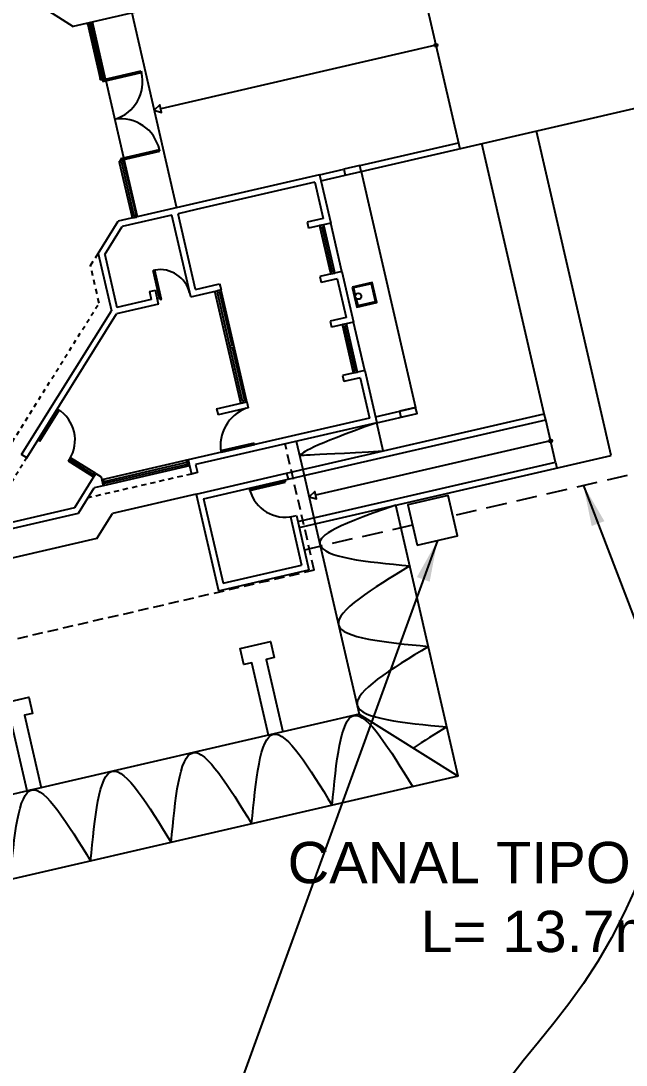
# Model space of a CAD drawing. Extents: x -1592 to 8, y 0 to 418.
# Drawn here: x -1508.15 to -1493.5, y 317.21 to 342.48 of the extents above; entities that cross this region are included whole.
import ezdxf

# ---------------------------------------------------------------- set-up
doc = ezdxf.new("R2010")
doc.units = 0
doc.header["$LTSCALE"] = 0.5
doc.header["$MEASUREMENT"] = 0
doc.linetypes.add('DASHEDX2', pattern=[1.5, 1, -0.5])
doc.linetypes.add('HIDDEN', pattern=[0.375, 0.25, -0.125])
for name, color, linetype in [('columnas', 4, 'CONTINUOUS'), ('fib-optica', 2, 'CONTINUOUS'), ('METAL', 1, 'CONTINUOUS'), ('paredes', 1, 'CONTINUOUS'), ('PROYECCIONES', 6, 'HIDDEN'), ('PUERTAS', 1, 'CONTINUOUS'), ('TALUD', 5, 'CONTINUOUS'), ('TEXT', 5, 'CONTINUOUS'), ('texturas', 6, 'CONTINUOUS'), ('UCR-CURVAS1', 1, 'CONTINUOUS'), ('ventanas', 1, 'CONTINUOUS')]:
    doc.layers.add(name, color=color, linetype=linetype)
doc.styles.add('SANSSERIF', font='sas_____.pfb')
doc.dimstyles.new('1-500', dxfattribs={"dimscale": 5.556, "dimtxt": 0.18, "dimasz": 0.18, "dimexe": 0.18, "dimexo": 0.063, "dimgap": 0.09, "dimtad": 2, "dimtih": 1, "dimtoh": 1, "dimzin": 0, "dimdsep": 46, "dimtxsty": 'SANSSERIF', "dimcen": 0.09, "dimclrd": 6, "dimclre": 6, "dimclrt": 1, "dimaunit": 1, "dimadec": 3, "dimazin": 0, "dimtfac": 1, "dimtofl": 0, "dimtmove": 0, "dimatfit": 3, "dimfxl": 1, "dimtolj": 1, "dimtzin": 0, "dimarcsym": 0})

msp = doc.modelspace()

# ---------------------------------------------------------------- linework, layer by layer
at = {"layer": 'columnas', "color": 3}
for points in [[(-1501.813, 325.273), (-1502.154, 325.194), (-1502.558, 326.948), (-1502.753, 326.903), (-1502.843, 327.293), (-1502.112, 327.461), (-1502.022, 327.071), (-1502.217, 327.027), (-1501.813, 325.273)], [(-1507.659, 323.924), (-1508, 323.845), (-1508.405, 325.599), (-1508.6, 325.554), (-1508.689, 325.944), (-1507.959, 326.113), (-1507.869, 325.723), (-1508.064, 325.678), (-1507.659, 323.924)]]:
    msp.add_lwpolyline(points, dxfattribs=at)
at = {"layer": 'fib-optica', "linetype": 'DASHEDX2'}
for p, q in [((-1488.36, 332.658), (-1497.695, 330.505)), ((-1498.669, 330.28), (-1501.289, 329.676))]:
    msp.add_line(p, q, dxfattribs=at)
at = {"layer": 'fib-optica'}
msp.add_lwpolyline([(-1498.557, 329.793), (-1497.582, 330.018), (-1497.807, 330.992), (-1498.781, 330.767)], close=True, dxfattribs=at)
at = {"layer": 'METAL'}
msp.add_circle((-1499.986, 335.819), 0.075, dxfattribs=at)
at = {"layer": 'paredes'}
for p, q in [((-1502.009, 343.474), (-1506.881, 342.35)), ((-1507.66, 342.837), (-1506.881, 342.35)), ((-1500.921, 338.759), (-1505.793, 337.635)), ((-1500.921, 338.759), (-1500.652, 337.59)), ((-1501.034, 338.579), (-1503.908, 337.916)), ((-1501.034, 338.579), (-1500.831, 337.702)), ((-1504.493, 337.781), (-1505.699, 337.503)), ((-1504.036, 335.803), (-1504.493, 337.781)), ((-1503.908, 337.916), (-1504.347, 337.815)), ((-1503.924, 335.983), (-1504.347, 337.815)), ((-1500.831, 337.702), (-1501.221, 337.612)), ((-1506.281, 336.856), (-1505.793, 337.635)), ((-1506.12, 336.829), (-1505.699, 337.503)), ((-1501.221, 337.612), (-1501.187, 337.466)), ((-1500.652, 337.59), (-1501.187, 337.466)), ((-1506.281, 336.856), (-1505.96, 335.468)), ((-1506.12, 336.829), (-1505.824, 335.545)), ((-1500.382, 336.421), (-1500.918, 336.297)), ((-1500.382, 336.421), (-1500.098, 335.192)), ((-1500.918, 336.297), (-1500.884, 336.151)), ((-1500.494, 336.241), (-1500.884, 336.151)), ((-1500.494, 336.241), (-1500.278, 335.305)), ((-1505.041, 335.931), (-1504.895, 335.964)), ((-1505.041, 335.931), (-1504.996, 335.736)), ((-1504.816, 335.623), (-1504.895, 335.964)), ((-1504.036, 335.803), (-1503.306, 335.972)), ((-1503.924, 335.983), (-1503.339, 336.118)), ((-1503.339, 336.118), (-1503.306, 335.972)), ((-1504.996, 335.736), (-1505.824, 335.545)), ((-1504.816, 335.623), (-1504.85, 335.769)), ((-1508.135, 331.989), (-1505.96, 335.468)), ((-1504.816, 335.623), (-1505.833, 335.389)), ((-1508.008, 331.91), (-1505.833, 335.389)), ((-1500.278, 335.305), (-1500.668, 335.215)), ((-1500.668, 335.215), (-1500.634, 335.069)), ((-1500.098, 335.192), (-1500.634, 335.069)), ((-1499.829, 334.023), (-1500.365, 333.9)), ((-1500.365, 333.9), (-1500.331, 333.753)), ((-1499.829, 334.023), (-1499.537, 332.756)), ((-1499.941, 333.843), (-1500.331, 333.753)), ((-1499.941, 333.843), (-1499.716, 332.869)), ((-1503.412, 333.094), (-1502.681, 333.263)), ((-1502.681, 333.263), (-1502.647, 333.116)), ((-1503.412, 333.094), (-1503.378, 332.948)), ((-1502.647, 333.116), (-1503.378, 332.948)), ((-1499.716, 332.869), (-1504.101, 331.857)), ((-1499.537, 332.756), (-1503.921, 331.745)), ((-1508.008, 331.91), (-1508.135, 331.989)), ((-1504.101, 331.857), (-1504.023, 331.516)), ((-1503.921, 331.745), (-1503.876, 331.55)), ((-1506.848, 330.705), (-1506.335, 331.525)), ((-1506.335, 331.525), (-1506.208, 331.446)), ((-1506.208, 331.446), (-1506.158, 331.229)), ((-1503.876, 331.55), (-1504.023, 331.516)), ((-1506.754, 330.572), (-1506.375, 331.179)), ((-1506.158, 331.229), (-1506.375, 331.179)), ((-1509.079, 330.19), (-1506.848, 330.705)), ((-1509.435, 329.954), (-1506.754, 330.572))]:
    msp.add_line(p, q, dxfattribs=at)
at = {"layer": 'paredes', "color": 5}
for p, q in [((-1500.921, 338.759), (-1500.337, 338.894)), ((-1500.888, 338.613), (-1500.303, 338.748)), ((-1499.57, 332.903), (-1498.596, 333.127)), ((-1499.537, 332.756), (-1498.562, 332.981))]:
    msp.add_line(p, q, dxfattribs=at)
at = {"layer": 'paredes', "color": 3}
for p, q in [((-1503.91, 331.029), (-1501.718, 331.535)), ((-1503.73, 330.917), (-1501.684, 331.389)), ((-1501.718, 331.535), (-1501.684, 331.389)), ((-1503.91, 331.029), (-1503.371, 328.691)), ((-1503.73, 330.917), (-1503.258, 328.87)), ((-1501.628, 330.478), (-1501.482, 330.512)), ((-1501.628, 330.478), (-1501.358, 329.309)), ((-1501.482, 330.512), (-1501.178, 329.196)), ((-1503.371, 328.691), (-1501.178, 329.196)), ((-1503.258, 328.87), (-1501.358, 329.309))]:
    msp.add_line(p, q, dxfattribs=at)
at = {"layer": 'paredes'}
for points in [[(-1500.337, 338.894), (-1500.303, 338.748), (-1499.913, 338.838), (-1499.947, 338.984)], [(-1498.986, 333.037), (-1498.952, 332.891), (-1498.562, 332.981), (-1498.596, 333.127)]]:
    msp.add_lwpolyline(points, close=True, dxfattribs=at)
at = {"layer": 'PROYECCIONES'}
for p, q in [((-1506.466, 336.559), (-1506.281, 336.856)), ((-1506.257, 335.654), (-1506.466, 336.559)), ((-1504.023, 331.516), (-1506.525, 330.939))]:
    msp.add_line(p, q, dxfattribs=at)
at = {"layer": 'PROYECCIONES', "ltscale": 0.8}
for p, q in [((-1509.415, 330.602), (-1506.257, 335.654)), ((-1508.008, 331.91), (-1509.082, 330.192))]:
    msp.add_line(p, q, dxfattribs=at)
at = {"layer": 'PROYECCIONES', "color": 1, "ltscale": 2}
for q in [(-1501.753, 332.245), (-1522.115, 324.327)]:
    msp.add_line((-1501.048, 329.187), q, dxfattribs=at)
at = {"layer": 'PUERTAS'}
for p, q in [((-1506.172, 341.057), (-1505.237, 341.273)), ((-1506.163, 341.018), (-1505.228, 341.234)), ((-1505.237, 341.273), (-1505.228, 341.234)), ((-1506.172, 341.057), (-1506.163, 341.018)), ((-1505.733, 339.153), (-1504.797, 339.369)), ((-1505.724, 339.114), (-1504.788, 339.33)), ((-1504.788, 339.33), (-1504.797, 339.369)), ((-1505.733, 339.153), (-1505.724, 339.114)), ((-1504.91, 336.453), (-1504.949, 336.444)), ((-1504.784, 335.728), (-1504.949, 336.444)), ((-1504.745, 335.737), (-1504.91, 336.453)), ((-1504.745, 335.737), (-1504.784, 335.728)), ((-1507.725, 332.335), (-1507.255, 333.085)), ((-1507.691, 332.314), (-1507.221, 333.064)), ((-1507.691, 332.314), (-1507.725, 332.335)), ((-1507.001, 331.823), (-1506.948, 331.908)), ((-1506.963, 331.8), (-1506.91, 331.885)), ((-1506.335, 331.525), (-1506.948, 331.908)), ((-1506.388, 331.441), (-1507.001, 331.823)), ((-1506.426, 331.464), (-1506.373, 331.549)), ((-1502.616, 331.158), (-1501.754, 331.357)), ((-1501.745, 331.318), (-1501.754, 331.357)), ((-1502.607, 331.119), (-1502.616, 331.158)), ((-1502.607, 331.119), (-1501.745, 331.318)), ((-1502.539, 331.135), (-1502.548, 331.174)), ((-1501.813, 331.303), (-1501.822, 331.341))]:
    msp.add_line(p, q, dxfattribs=at)
at = {"layer": 'PUERTAS', "color": 6}
for p, q in [((-1502.176, 331.219), (-1502.543, 331.155)), ((-1501.817, 331.322), (-1502.176, 331.219))]:
    msp.add_line(p, q, dxfattribs=at)
at = {"layer": 'PUERTAS'}
for centre, radius, start, end in [((-1506.163, 341.018), 0.96, 287.4708, 12.99), ((-1505.733, 339.153), 0.96, 12.99, 98.5092), ((-1504.784, 335.728), 0.735, 12.99, 99.8703), ((-1507.725, 332.335), 0.885, 327.99, 57.99), ((-1501.753, 331.359), 0.887, 195.6838, 282.9452)]:
    msp.add_arc(centre, radius, start, end, dxfattribs=at)
at = {"layer": 'TALUD', "color": 1}
for p, q in [((-1498.681, 344.396), (-1497.526, 339.389)), ((-1505.468, 342.676), (-1504.38, 337.961)), ((-1499.913, 338.838), (-1486.266, 341.986)), ((-1499.947, 338.984), (-1497.56, 339.535))]:
    msp.add_line(p, q, dxfattribs=at)
at = {"layer": 'TALUD'}
for p, q in [((-1499.379, 332.074), (-1499.537, 332.756)), ((-1501.485, 332.307), (-1501.328, 331.625)), ((-1497.563, 324.2), (-1499.076, 330.759)), ((-1501.025, 330.309), (-1499.961, 325.7)), ((-1499.961, 325.7), (-1522.502, 320.5)), ((-1499.961, 325.7), (-1497.563, 324.2)), ((-1497.563, 324.2), (-1524.002, 318.101))]:
    msp.add_line(p, q, dxfattribs=at)
at = {"layer": 'texturas', "color": 1}
for p, q in [((-1498.103, 341.892), (-1504.764, 340.355)), ((-1493.863, 331.961), (-1495.674, 339.816)), ((-1495.482, 332.973), (-1496.99, 339.512)), ((-1501.718, 331.535), (-1495.482, 332.973)), ((-1495.448, 332.827), (-1495.482, 332.973)), ((-1501.684, 331.389), (-1495.448, 332.827)), ((-1495.212, 331.804), (-1495.448, 332.827)), ((-1495.33, 332.316), (-1501.016, 331.004)), ((-1501.414, 330.219), (-1493.863, 331.961)), ((-1501.448, 330.366), (-1495.212, 331.804)), ((-1501.328, 331.625), (-1501.025, 330.309)), ((-1495.212, 331.804), (-1495.178, 331.658)), ((-1503.91, 331.029), (-1505.935, 330.562)), ((-1506.314, 329.956), (-1505.935, 330.562)), ((-1506.314, 329.956), (-1518.19, 327.216))]:
    msp.add_line(p, q, dxfattribs=at)
at = {"layer": 'texturas', "linetype": 'Continuous'}
msp.add_line((-1499.913, 338.838), (-1498.596, 333.127), dxfattribs=at)
at = {"layer": 'texturas'}
for p, q in [((-1499.999, 333.984), (-1500.269, 335.153)), ((-1500.097, 333.961), (-1500.366, 335.131))]:
    msp.add_line(p, q, dxfattribs=at)
at = {"layer": 'texturas', "color": 1}
for points in [[(-1504.924, 340.319), (-1504.743, 340.263), (-1504.786, 340.448)], [(-1501.176, 330.967), (-1500.995, 330.912), (-1501.038, 331.096)]]:
    msp.add_lwpolyline(points, close=True, dxfattribs=at)
for centre in [(-1498.103, 341.892), (-1495.33, 332.316)]:
    msp.add_circle(centre, 0.04, dxfattribs=at)
at = {"layer": 'texturas'}
for points, knots in [([(-1499.537, 332.756), (-1501.143, 332.196), (-1501.407, 331.966), (-1501.407, 331.966), (-1499.379, 332.074)], [0.993455, 0.993455, 0.993455, 0.993455, 2.236068, 2.558703, 2.558703, 2.558703, 2.558703]), ([(-1499.076, 330.759), (-1500.737, 330.203), (-1501.367, 329.542), (-1499.787, 329.392), (-1498.737, 329.292)], [1.105259, 1.105259, 1.105259, 1.105259, 2.236068, 4.472136, 4.472136, 4.472136, 4.472136])]:
    msp.add_open_spline(points, degree=3, knots=knots, dxfattribs=at)
for points in [[(-1498.737, 329.292), (-1500.461, 327.868), (-1498.288, 327.343)], [(-1498.288, 327.343), (-1500.012, 325.919), (-1497.838, 325.394)], [(-1500.616, 323.496), (-1500.091, 325.67), (-1498.667, 323.946)], [(-1502.565, 323.047), (-1502.04, 325.22), (-1500.616, 323.496)], [(-1504.514, 322.597), (-1503.989, 324.771), (-1502.565, 323.047)], [(-1506.462, 322.147), (-1505.938, 324.321), (-1504.514, 322.597)], [(-1508.411, 321.698), (-1507.886, 323.871), (-1506.462, 322.147)]]:
    msp.add_spline(points, degree=3, dxfattribs=at)
msp.add_open_spline([(-1497.838, 325.394), (-1498.121, 325.222), (-1498.403, 325.049), (-1498.655, 324.883)], degree=3, dxfattribs=at)
at = {"layer": 'UCR-CURVAS1', "color": 6, "elevation": 1219}
msp.add_lwpolyline([(-1493.257, 321.525), (-1493.548, 320.892), (-1493.858, 320.286), (-1494.186, 319.715), (-1494.531, 319.187), (-1494.889, 318.692), (-1495.254, 318.223), (-1495.623, 317.766), (-1495.99, 317.314), (-1496.35, 316.854)], dxfattribs=at)
at = {"layer": 'ventanas'}
for p, q in [((-1506.54, 342.429), (-1506.231, 341.089)), ((-1506.481, 342.397), (-1506.182, 341.1)), ((-1506.133, 341.111), (-1506.442, 342.451)), ((-1505.452, 337.714), (-1505.761, 339.054)), ((-1505.713, 339.065), (-1505.413, 337.768)), ((-1505.664, 339.077), (-1505.355, 337.736)), ((-1502.827, 333.229), (-1503.452, 335.938)), ((-1502.788, 333.283), (-1503.393, 335.906)), ((-1503.345, 335.918), (-1503.047, 334.627)), ((-1502.691, 333.305), (-1503.296, 335.929)), ((-1503.037, 334.584), (-1502.739, 333.294)), ((-1502.501, 332.263), (-1503.315, 332.075)), ((-1502.492, 332.224), (-1503.306, 332.036)), ((-1502.501, 332.263), (-1502.492, 332.224)), ((-1506.937, 331.842), (-1506.399, 331.506)), ((-1504.101, 331.857), (-1506.192, 331.375)), ((-1504.068, 331.711), (-1506.158, 331.229)), ((-1506.138, 331.336), (-1504.133, 331.799)), ((-1504.122, 331.75), (-1506.126, 331.288))]:
    msp.add_line(p, q, dxfattribs=at)
at = {"layer": 'ventanas', "color": 6}
for p, q in [((-1506.099, 341.074), (-1506.418, 342.457)), ((-1505.66, 339.17), (-1506.09, 341.035)), ((-1505.33, 337.742), (-1505.651, 339.131)), ((-1500.66, 336.402), (-1500.91, 337.486)), ((-1500.611, 336.413), (-1500.861, 337.497)), ((-1500.562, 336.424), (-1500.812, 337.509)), ((-1500.382, 336.421), (-1500.652, 337.59)), ((-1499.829, 334.023), (-1500.098, 335.192)), ((-1500.058, 334.015), (-1500.308, 335.1))]:
    msp.add_line(p, q, dxfattribs=at)
at = {"layer": 'ventanas'}
for points in [[(-1506.53, 342.386), (-1506.54, 342.429), (-1506.442, 342.451), (-1506.433, 342.408)], [(-1506.221, 341.046), (-1506.231, 341.089), (-1506.133, 341.111), (-1506.123, 341.068)], [(-1505.771, 339.097), (-1505.761, 339.054), (-1505.664, 339.077), (-1505.674, 339.119)], [(-1505.462, 337.757), (-1505.452, 337.714), (-1505.355, 337.736), (-1505.365, 337.779)], [(-1503.403, 335.949), (-1503.393, 335.906), (-1503.296, 335.929), (-1503.306, 335.972)], [(-1503.096, 334.616), (-1503.086, 334.573), (-1502.988, 334.596), (-1502.998, 334.639)], [(-1502.788, 333.283), (-1502.778, 333.24), (-1502.681, 333.263), (-1502.691, 333.305)], [(-1504.122, 331.75), (-1504.079, 331.76), (-1504.101, 331.857), (-1504.144, 331.847)], [(-1506.169, 331.278), (-1506.126, 331.288), (-1506.149, 331.385), (-1506.192, 331.375)]]:
    msp.add_lwpolyline(points, close=True, dxfattribs=at)
at = {"layer": 'ventanas', "color": 6}
for points in [[(-1500.822, 337.551), (-1500.92, 337.529), (-1500.91, 337.486), (-1500.812, 337.509)], [(-1500.562, 336.424), (-1500.66, 336.402), (-1500.65, 336.359), (-1500.552, 336.381)], [(-1500.131, 336.042), (-1500.019, 335.555), (-1499.532, 335.667), (-1499.644, 336.155)], [(-1500.269, 335.154), (-1500.367, 335.132), (-1500.357, 335.089), (-1500.259, 335.111)], [(-1500.009, 334.027), (-1500.107, 334.004), (-1500.097, 333.961), (-1499.999, 333.984)]]:
    msp.add_lwpolyline(points, close=True, dxfattribs=at)
msp.add_lwpolyline([(-1500.036, 335.763), (-1499.997, 335.591), (-1499.568, 335.69), (-1499.667, 336.119), (-1500.096, 336.02), (-1500.056, 335.848)], dxfattribs=at)
at = {"layer": 'ventanas'}
msp.add_arc((-1502.351, 332.2), 0.969, 110.8224, 189.7541, dxfattribs=at)

# ---------------------------------------------------------------- texts
at = {"layer": 'TEXT', "color": 5, "insert": (-1492.225, 321.271), "char_height": 1, "attachment_point": 6, "style": 'SANSSERIF'}
msp.add_mtext('{\\Fsas_____.pfb;CANAL TIPO 2\\PL= 13.7m.}', dxfattribs=at)

# ---------------------------------------------------------------- leaders
at = {"layer": 'TEXT', "annotation_type": 0, "has_hookline": 1, "hookline_direction": 1}
for points, text_width in [([(-1494.537, 331.25), (-1490.725, 321.271), (-1491.725, 321.271)], 9.173), ([(-1498.069, 329.905), (-1507.689, 303.413), (-1508.689, 303.413)], 11.181)]:
    msp.add_leader(points, dimstyle='1-500', override={"dimgap": 0.09, "dimtad": 0}, dxfattribs=dict(at, text_width=text_width))

doc.saveas('drawing.dxf')
